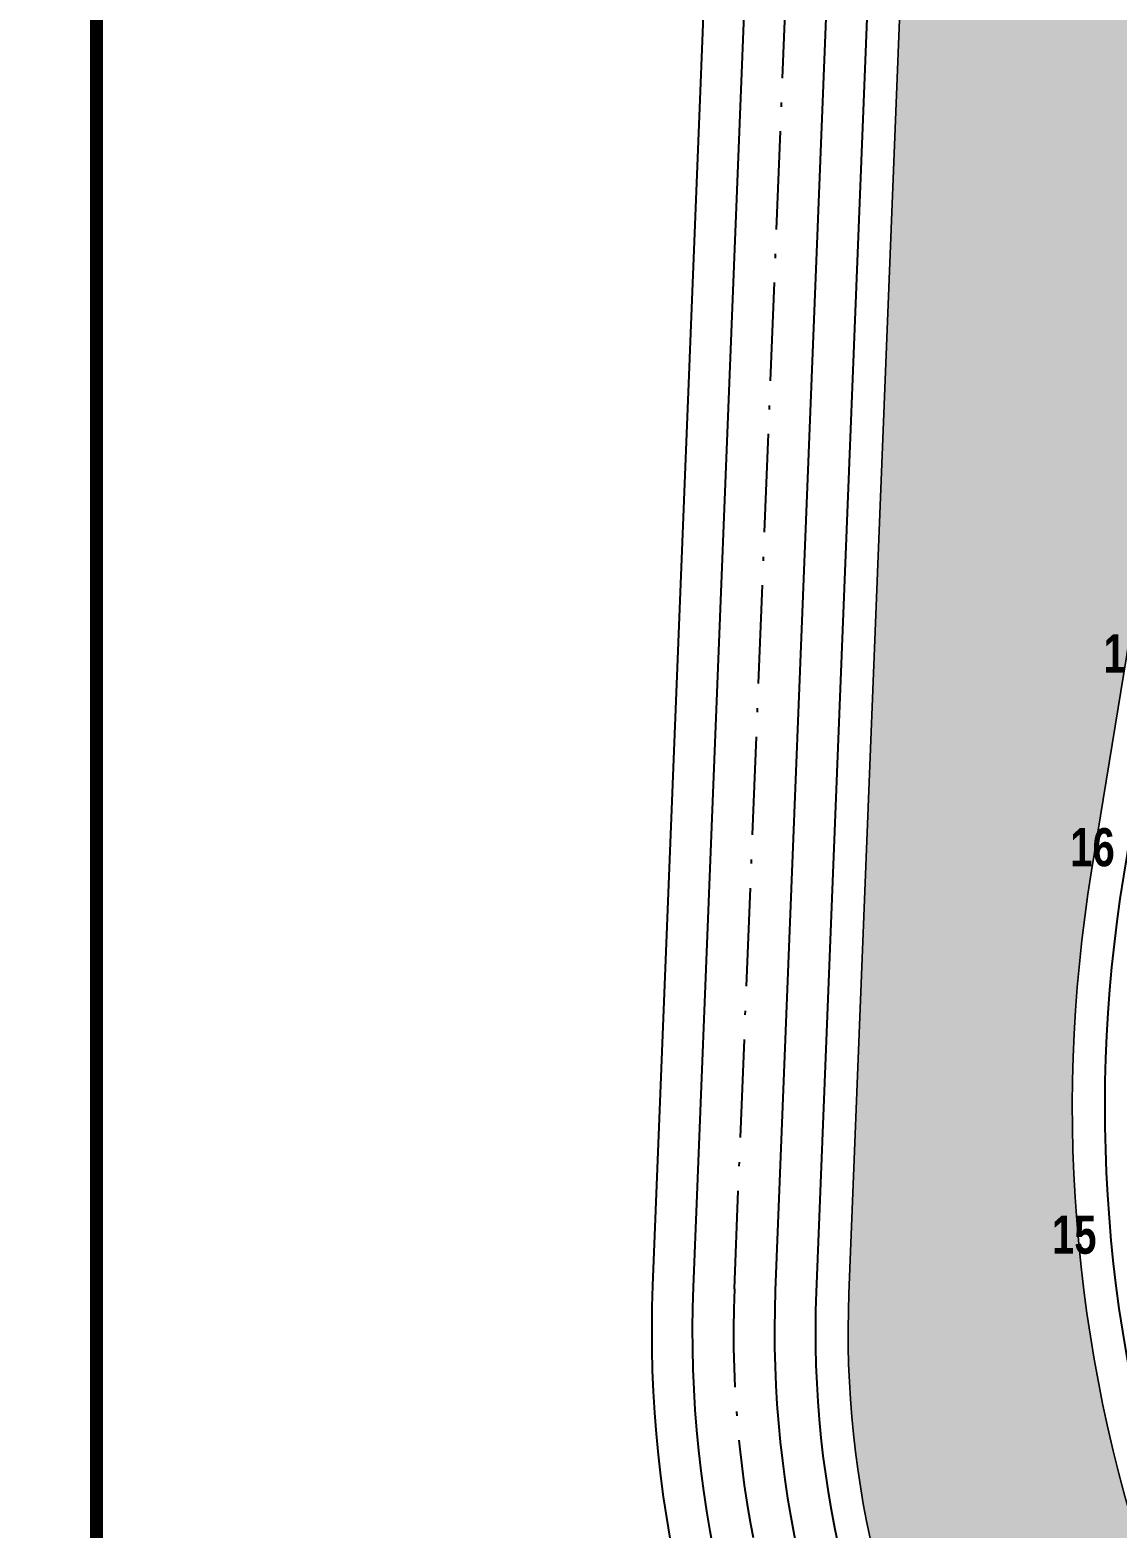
# Model space of a CAD drawing. Header units: metres. Extents: x 566107 to 571261, y 2062953 to 2068466.
# Drawn here: x 567967.8 to 568067.4, y 2066241.6 to 2066378.8 of the extents above; entities that cross this region are included whole.
import ezdxf

# ---------------------------------------------------------------- set-up
doc = ezdxf.new("R2010")
doc.units = ezdxf.units.M
doc.linetypes.add('ACAD_ISO10W100', pattern=[18.5, 12, -3, 0.5, -3])
doc.layers.add('datKeSog', color=251, linetype='CONTINUOUS', lineweight=13)
doc.layers.add('datMatNc', color=150, linetype='CONTINUOUS', lineweight=13)
for name, color, linetype in [('hacth sdd', 8, 'CONTINUOUS'), ('Khung ban ve', 7, 'CONTINUOUS'), ('LogDg', 7, 'CONTINUOUS'), ('QH', 7, 'CONTINUOUS'), ('TimDg', 222, 'CONTINUOUS'), ('ViaHeS', 32, 'CONTINUOUS')]:
    doc.layers.add(name, color=color, linetype=linetype)
doc.styles.add('ARIALB', font='', dxfattribs={"width": 0.75})
doc.styles.get('ARIALB').set_extended_font_data('.VnArialH', bold=True)

msp = doc.modelspace()

# ---------------------------------------------------------------- hatches: boundary and pattern name
at = {"layer": 'hacth sdd'}
h = msp.add_hatch(dxfattribs=at)
h.set_pattern_fill('DASH', color=152, scale=0.5, style=0)
edge = h.paths.add_edge_path()
edge.add_line((568183.62, 2065918.921), (568168.818, 2066044.598))
edge.add_arc((568024.813, 2066027.637), 145, 6.71726, 34.05898)
edge.add_line((568144.94, 2066108.844), (568098.19, 2066178))
edge.add_line((568098.19, 2066178), (568085.091, 2066201.597))
edge.add_arc((568202.25, 2066266.634), 134, 200.00841, 209.03546, ccw=False)
edge.add_line((568076.338, 2066220.785), (568071.423, 2066234.284))
edge.add_arc((568197.335, 2066280.133), 134, 170.7022, 200.00841, ccw=False)
edge.add_line((568065.095, 2066301.783), (568070.229, 2066333.138))
edge.add_line((568070.229, 2066333.138), (568075.391, 2066383.854))
edge.add_arc((567886.853, 2066414.424), 191, 350.79009, 357.98008)
edge.add_line((568077.734, 2066407.691), (568080.426, 2066483.999))
edge.add_line((568080.426, 2066483.999), (568080.646, 2066490.814))
edge.add_line((568080.646, 2066490.814), (568076.777, 2066494.781))
edge.add_line((568076.777, 2066494.781), (568057.079, 2066494.636))
edge.add_line((568057.079, 2066494.636), (568051.884, 2066489.606))
edge.add_line((568051.884, 2066489.606), (568042.867, 2066263.069))
edge.add_arc((568132.296, 2066259.51), 89.5, 177.72058, 210.71731)
edge.add_line((568055.353, 2066213.793), (568139.856, 2066071.571))
edge.add_arc((567955.412, 2065970.128), 210.5, 1.24505, 28.81045, ccw=False)
edge.add_line((568165.863, 2065974.702), (568167.588, 2065895.311))
edge.add_line((568167.588, 2065895.311), (568172.343, 2065891.903))
edge.add_line((568172.343, 2065891.903), (568183.438, 2065895.402))
edge.add_line((568183.438, 2065895.402), (568186.59, 2065900.513))
edge.add_line((568186.59, 2065900.513), (568183.62, 2065918.921))

# ---------------------------------------------------------------- linework, layer by layer
at = {"layer": 'datKeSog'}
msp.add_lwpolyline([(568051.884, 2066489.606), (568048.761, 2066486.583), (568039.869, 2066263.189, 0.1449785), (568052.774, 2066212.26), (568137.252, 2066070.081, -0.1207993), (568162.863, 2065974.637), (568164.54, 2065897.495), (568167.588, 2065895.311), (568165.863, 2065974.702, 0.1208601), (568139.856, 2066071.571), (568055.353, 2066213.793, -0.1449785), (568042.867, 2066263.069)], format="xyb", close=True, dxfattribs=at)
msp.add_lwpolyline([(568075.391, 2066383.854), (568070.229, 2066333.138), (568065.095, 2066301.783, 0.128574), (568071.423, 2066234.284), (568076.338, 2066220.785, 0.0394083), (568085.091, 2066201.597), (568098.19, 2066178), (568144.94, 2066108.844, -0.11987), (568168.818, 2066044.598), (568183.62, 2065918.921), (568186.59, 2065900.513), (568188.999, 2065904.419), (568186.592, 2065919.336), (568171.798, 2066044.949, 0.11987), (568147.426, 2066110.524), (568100.749, 2066179.572), (568087.714, 2066203.053, -0.0394083), (568079.157, 2066221.811), (568074.241, 2066235.31, -0.128574), (568068.056, 2066301.298), (568073.204, 2066332.743), (568078.366, 2066383.462, 0.0312673)], format="xyb", dxfattribs=at)
at = {"layer": 'datMatNc'}
msp.add_lwpolyline([(568183.62, 2065918.921), (568168.818, 2066044.598, 0.11987), (568144.94, 2066108.844), (568098.19, 2066178), (568085.091, 2066201.597, -0.0394083), (568076.338, 2066220.785), (568071.423, 2066234.284, -0.128574), (568065.095, 2066301.783), (568070.229, 2066333.138), (568075.391, 2066383.854, 0.0313826), (568077.734, 2066407.691), (568080.426, 2066483.999), (568080.646, 2066490.814), (568076.777, 2066494.781), (568057.079, 2066494.636), (568051.884, 2066489.606), (568042.867, 2066263.069, 0.1449785), (568055.353, 2066213.793), (568139.856, 2066071.571, -0.1208601), (568165.863, 2065974.702), (568167.588, 2065895.311), (568172.343, 2065891.903), (568183.438, 2065895.402), (568186.59, 2065900.513)], format="xyb", close=True, dxfattribs=at)
at = {"layer": 'Khung ban ve', "const_width": 1.2}
msp.add_lwpolyline([(567973.928, 2066641.109), (569223.928, 2066641.109), (569223.928, 2065831.109), (567973.928, 2065831.109)], close=True, dxfattribs=at)
at = {"layer": 'LogDg'}
for points in [[(568045.189, 2066491.114), (568036.122, 2066263.338, 0.1449785), (568049.55, 2066210.345), (568133.996, 2066068.22, -0.1207214), (568159.114, 2065974.555), (568160.777, 2065898.07, 0.4999972), (568176.383, 2065886.886), (568184.083, 2065889.314, 0.3722013), (568192.32, 2065902.67), (568189.564, 2065919.75), (568174.777, 2066045.3, 0.11987), (568149.911, 2066112.204), (568103.308, 2066181.143), (568090.337, 2066204.509, -0.0394083), (568081.976, 2066222.838), (568077.06, 2066236.337, -0.128574), (568071.016, 2066300.813), (568076.179, 2066332.349), (568081.342, 2066383.07, 0.0311548)], [(568127.482, 2066064.499), (568075.501, 2066151.985, 0.3349429), (568062.122, 2066157.458), (568010.55, 2066143.843), (568007.678, 2066154.72), (568049.523, 2066165.767, 0.4981915), (568056.777, 2066183.499), (568043.102, 2066206.514, -0.1449785), (568028.628, 2066263.636), (568037.635, 2066489.928, 0.4280878)]]:
    msp.add_lwpolyline(points, format="xyb", dxfattribs=at)
at = {"layer": 'TimDg', "linetype": 'ACAD_ISO10W100', "ltscale": 0.75, "elevation": 0}
msp.add_lwpolyline([(568198.58, 2065725.104), (568170.703, 2065808.308, -0.0775633), (568157.666, 2065868.594), (568155.365, 2065974.474, 0.1206413), (568130.739, 2066066.36), (568046.326, 2066208.429, -0.1449785), (568032.375, 2066263.487), (568043.396, 2066540.365), (568056.746, 2066694.89, 0.1449761), (568045.365, 2066750.534), (567960.302, 2066910.122, 0.0564277), (567947.552, 2066928.661), (567882.547, 2067003.502)], format="xyb", dxfattribs=at)
at = {"layer": 'ViaHeS'}
msp.add_lwpolyline([(568057.079, 2066494.636), (568048.761, 2066486.583), (568039.869, 2066263.189, 0.1449785), (568052.774, 2066212.26), (568137.252, 2066070.081, -0.1207993), (568162.863, 2065974.637), (568164.54, 2065897.495), (568172.343, 2065891.903), (568183.438, 2065895.402), (568188.999, 2065904.419), (568186.592, 2065919.336), (568171.798, 2066044.949, 0.11987), (568147.426, 2066110.524), (568100.749, 2066179.572), (568087.714, 2066203.053, -0.0394083), (568079.157, 2066221.811), (568074.241, 2066235.31, -0.128574), (568068.056, 2066301.298), (568073.204, 2066332.743), (568078.366, 2066383.462, 0.0312673), (568080.733, 2066407.586), (568083.424, 2066483.898), (568083.551, 2066487.836), (568076.777, 2066494.781)], format="xyb", close=True, dxfattribs=at)
at = {"layer": 'ViaHeS', "elevation": 0}
msp.add_lwpolyline([(568033.745, 2066486.473), (568024.881, 2066263.785, 0.1449785), (568039.878, 2066204.598), (568052.794, 2066182.861), (568049.145, 2066173.942), (568005.636, 2066162.455), (568012.592, 2066136.108), (568063.62, 2066149.579), (568075.442, 2066144.744), (568124.225, 2066062.64, -0.1204742)], format="xyb", dxfattribs=at)

# ---------------------------------------------------------------- texts
at = {"layer": 'QH', "style": 'ARIALB', "width": 0.75}
for s, p in [('17', (568066.189, 2066319.948, -2.251)), ('16', (568063.146, 2066302.197, -2.251)), ('15', (568061.476, 2066266.702, -2.251))]:
    msp.add_text(s, height=3.5, dxfattribs=at).set_placement(p)

doc.saveas('drawing.dxf')
